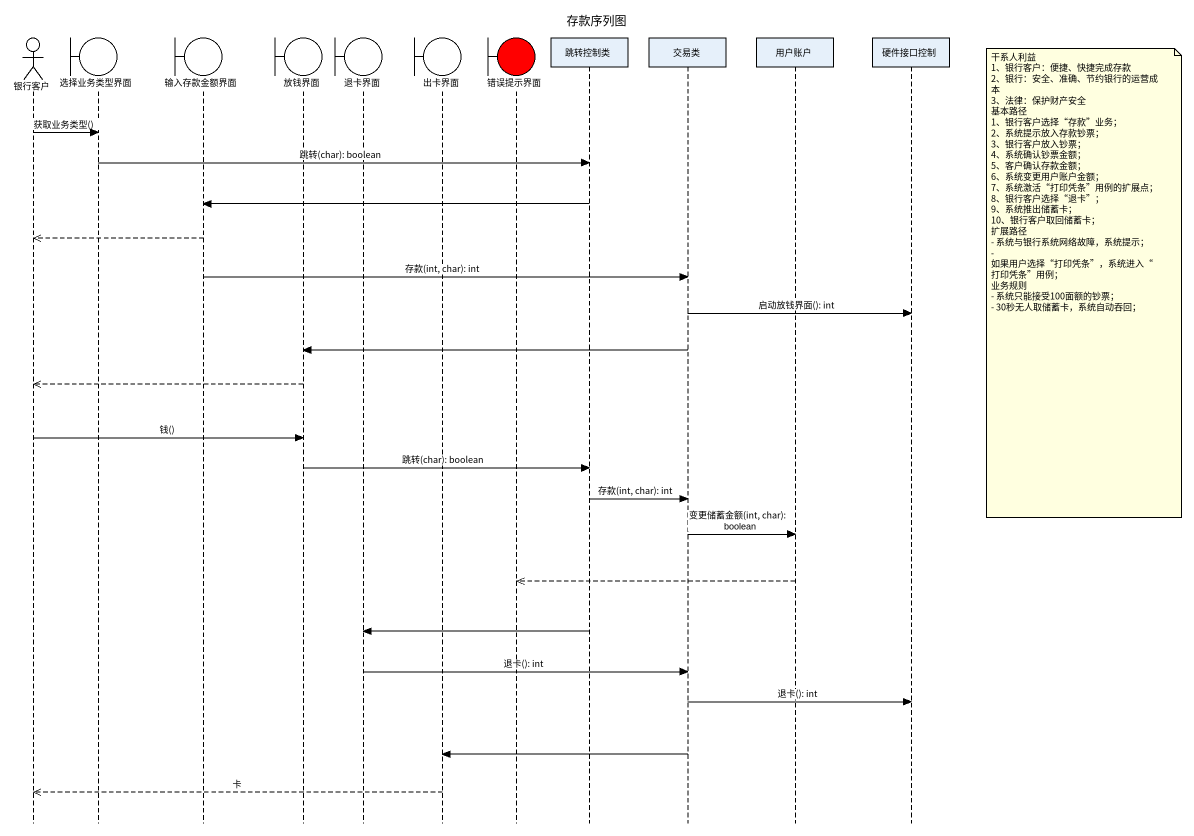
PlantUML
@startuml
title 存款序列图
hide footbox
actor 银行客户
boundary 选择业务类型界面
boundary 输入存款金额界面
boundary 放钱界面
boundary 退卡界面
boundary 出卡界面
boundary 错误提示界面 #FF0000
participant 跳转控制类
participant 交易类
participant 用户账户
participant 硬件接口控制

银行客户 -> 选择业务类型界面 : 获取业务类型()
选择业务类型界面 -> 跳转控制类 : 跳转(char): boolean
跳转控制类 -> 输入存款金额界面
输入存款金额界面 -->> 银行客户
输入存款金额界面 -> 交易类 : 存款(int, char): int
note right of 硬件接口控制
  干系人利益
  1、银行客户：便捷、快捷完成存款
  2、银行：安全、准确、节约银行的运营成本
  3、法律：保护财产安全
  基本路径
  1、银行客户选择“存款”业务；
  2、系统提示放入存款钞票；
  3、银行客户放入钞票；
  4、系统确认钞票金额；
  5、客户确认存款金额；
  6、系统变更用户账户金额；
  7、系统激活“打印凭条”用例的扩展点；
  8、银行客户选择“退卡”；
  9、系统推出储蓄卡；
  10、银行客户取回储蓄卡；
  扩展路径
  - 系统与银行系统网络故障，系统提示；
  - 如果用户选择“打印凭条”，系统进入“打印凭条”用例；
  业务规则
  - 系统只能接受100面额的钞票；
  - 30秒无人取储蓄卡，系统自动吞回；
end note
交易类 -> 硬件接口控制 : 启动放钱界面(): int
交易类 -> 放钱界面
放钱界面 -->> 银行客户
银行客户 -> 放钱界面 : 钱()
放钱界面 -> 跳转控制类 : 跳转(char): boolean
跳转控制类 -> 交易类 : 存款(int, char): int
交易类 -> 用户账户 : 变更储蓄金额(int, char): boolean
用户账户 -->> 错误提示界面
跳转控制类 -> 退卡界面
退卡界面 -> 交易类 : 退卡(): int
交易类 -> 硬件接口控制 : 退卡(): int
交易类 -> 出卡界面
出卡界面 -->> 银行客户 : 卡
@enduml
